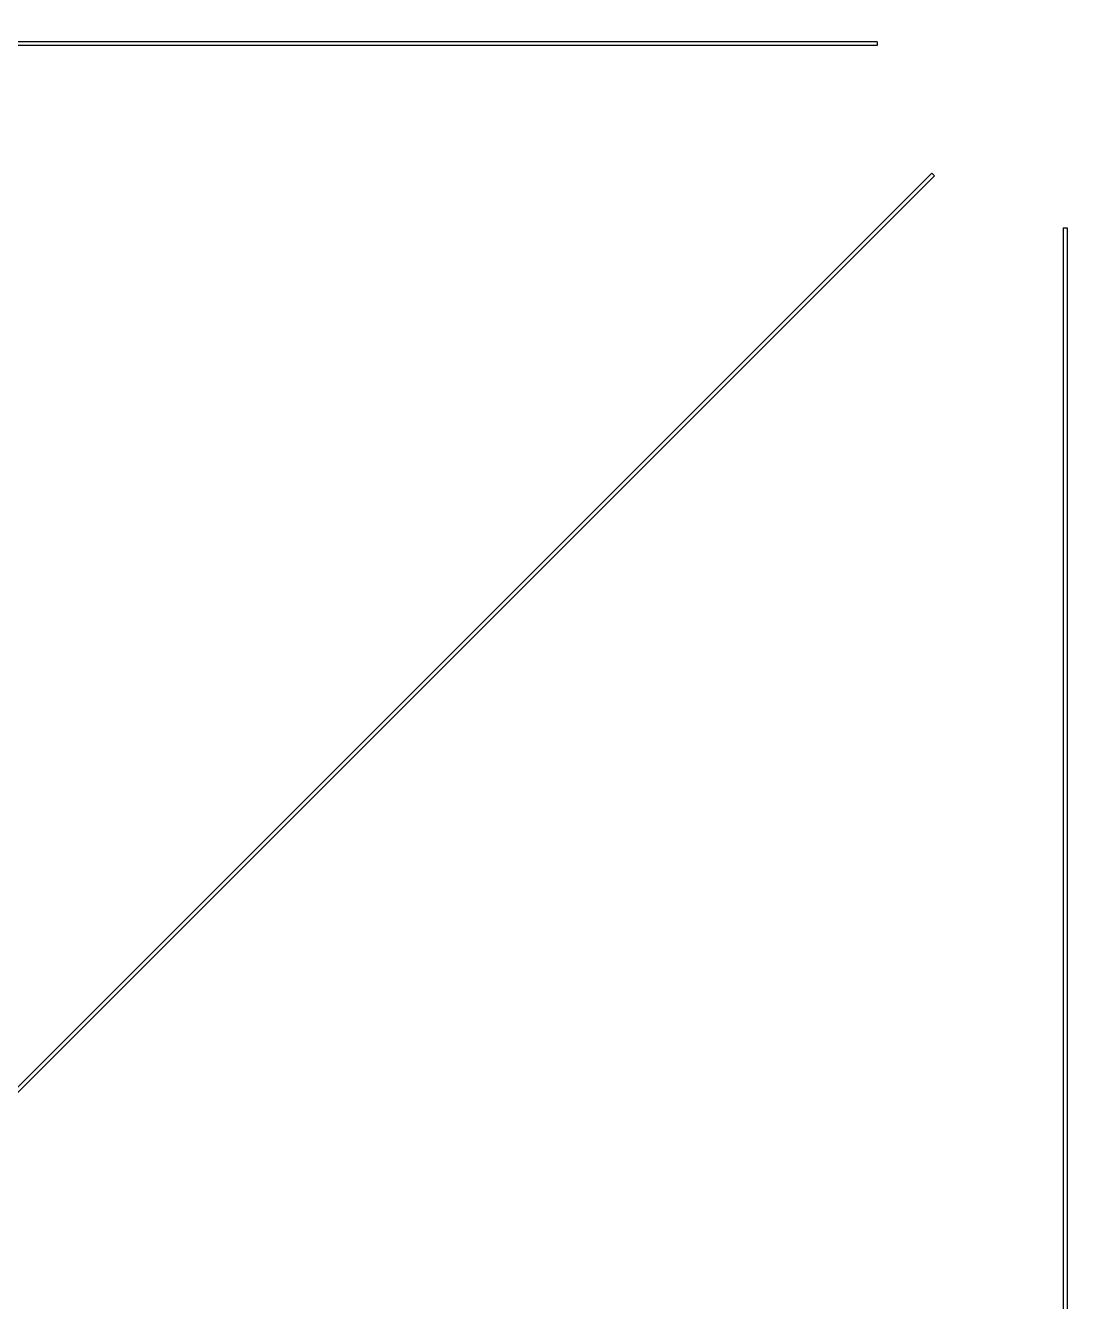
# Model space of a CAD drawing. Header units: millimetres. Extents: x -110 to 110, y -110 to 110.
# Drawn here: x -55.8 to 0.9, y -67.7 to 0.9 of the extents above; entities that cross this region are included whole.
import ezdxf

# ---------------------------------------------------------------- set-up
doc = ezdxf.new("R2010")
doc.units = ezdxf.units.MM
for name, color, linetype in [('Array008', 7, 'CONTINUOUS'), ('Cylinder001', 7, 'CONTINUOUS'), ('Tube003', 7, 'CONTINUOUS')]:
    doc.layers.add(name, color=color, linetype=linetype)

msp = doc.modelspace()

# ---------------------------------------------------------------- linework, layer by layer
at = {"layer": 'Array008'}
for p, q in [((-10, 0, 3), (-94, 0, 3)), ((-10, 0, 3.2), (-94, 0, 3.2)), ((-10, 0, 3), (-94, 0, 3)), ((-10, 0, 3.2), (-94, 0, 3.2)), ((-10, 0, 3), (-10, 0, 3.2)), ((-10, 0, 3.2), (-10, -0.2, 3.2)), ((-10, 0, 3), (-10, -0.2, 3)), ((-10, 0, 3), (-10, 0, 3.2)), ((-10, 0, 3), (-10, -0.2, 3)), ((-10, 0, 3.2), (-10, -0.2, 3.2)), ((-10, -0.2, 3), (-94, -0.2, 3)), ((-10, -0.2, 3.2), (-94, -0.2, 3.2)), ((-10, -0.2, 3), (-94, -0.2, 3)), ((-10, -0.2, 3.2), (-94, -0.2, 3.2)), ((-10, -0.2, 3), (-10, -0.2, 3.2)), ((-10, -0.2, 3), (-10, -0.2, 3.2)), ((-7.07107, -7.07107, 3), (-66.468, -66.468, 3)), ((-7.07107, -7.07107, 3.2), (-66.468, -66.468, 3.2)), ((-7.07107, -7.07107, 3), (-66.468, -66.468, 3)), ((-7.07107, -7.07107, 3.2), (-66.468, -66.468, 3.2)), ((-6.92965, -7.21249, 3), (-66.3266, -66.6095, 3)), ((-6.92965, -7.21249, 3.2), (-66.3266, -66.6095, 3.2)), ((-6.92965, -7.21249, 3), (-66.3266, -66.6095, 3)), ((-6.92965, -7.21249, 3.2), (-66.3266, -66.6095, 3.2)), ((-7.07107, -7.07107, 3), (-7.07107, -7.07107, 3.2)), ((-7.07107, -7.07107, 3.2), (-6.92965, -7.21249, 3.2)), ((-7.07107, -7.07107, 3), (-6.92965, -7.21249, 3)), ((-7.07107, -7.07107, 3), (-7.07107, -7.07107, 3.2)), ((-7.07107, -7.07107, 3), (-6.92965, -7.21249, 3)), ((-7.07107, -7.07107, 3.2), (-6.92965, -7.21249, 3.2)), ((-6.92965, -7.21249, 3), (-6.92965, -7.21249, 3.2)), ((-6.92965, -7.21249, 3), (-6.92965, -7.21249, 3.2)), ((0, -10, 3), (0, -10, 3.2)), ((0, -10, 3.2), (0.2, -10, 3.2)), ((0, -10, 3), (0.2, -10, 3)), ((0, -10, 3), (0, -94, 3)), ((0, -10, 3.2), (0, -94, 3.2)), ((0, -10, 3), (0, -10, 3.2)), ((0, -10, 3), (0.2, -10, 3)), ((0, -10, 3), (0, -94, 3)), ((0, -10, 3.2), (0.2, -10, 3.2)), ((0, -10, 3.2), (0, -94, 3.2)), ((0.2, -10, 3), (0.2, -10, 3.2)), ((0.2, -10, 3), (0.2, -94, 3)), ((0.2, -10, 3.2), (0.2, -94, 3.2)), ((0.2, -10, 3), (0.2, -10, 3.2)), ((0.2, -10, 3), (0.2, -94, 3)), ((0.2, -10, 3.2), (0.2, -94, 3.2))]:
    msp.add_line(p, q, dxfattribs=at)
at = {"layer": 'Cylinder001'}
msp.add_circle((0, 0), 94, dxfattribs=at)
msp.add_circle((0, 0), 94, dxfattribs=at)
msp.add_circle((0, 0), 94, dxfattribs=at)
msp.add_circle((0, 0), 94, dxfattribs=at)
at = {"layer": 'Tube003'}
for radius in [110, 110, 110, 110, 100, 100, 100, 100]:
    msp.add_circle((0, 0), radius, dxfattribs=at)

doc.saveas('drawing.dxf')
